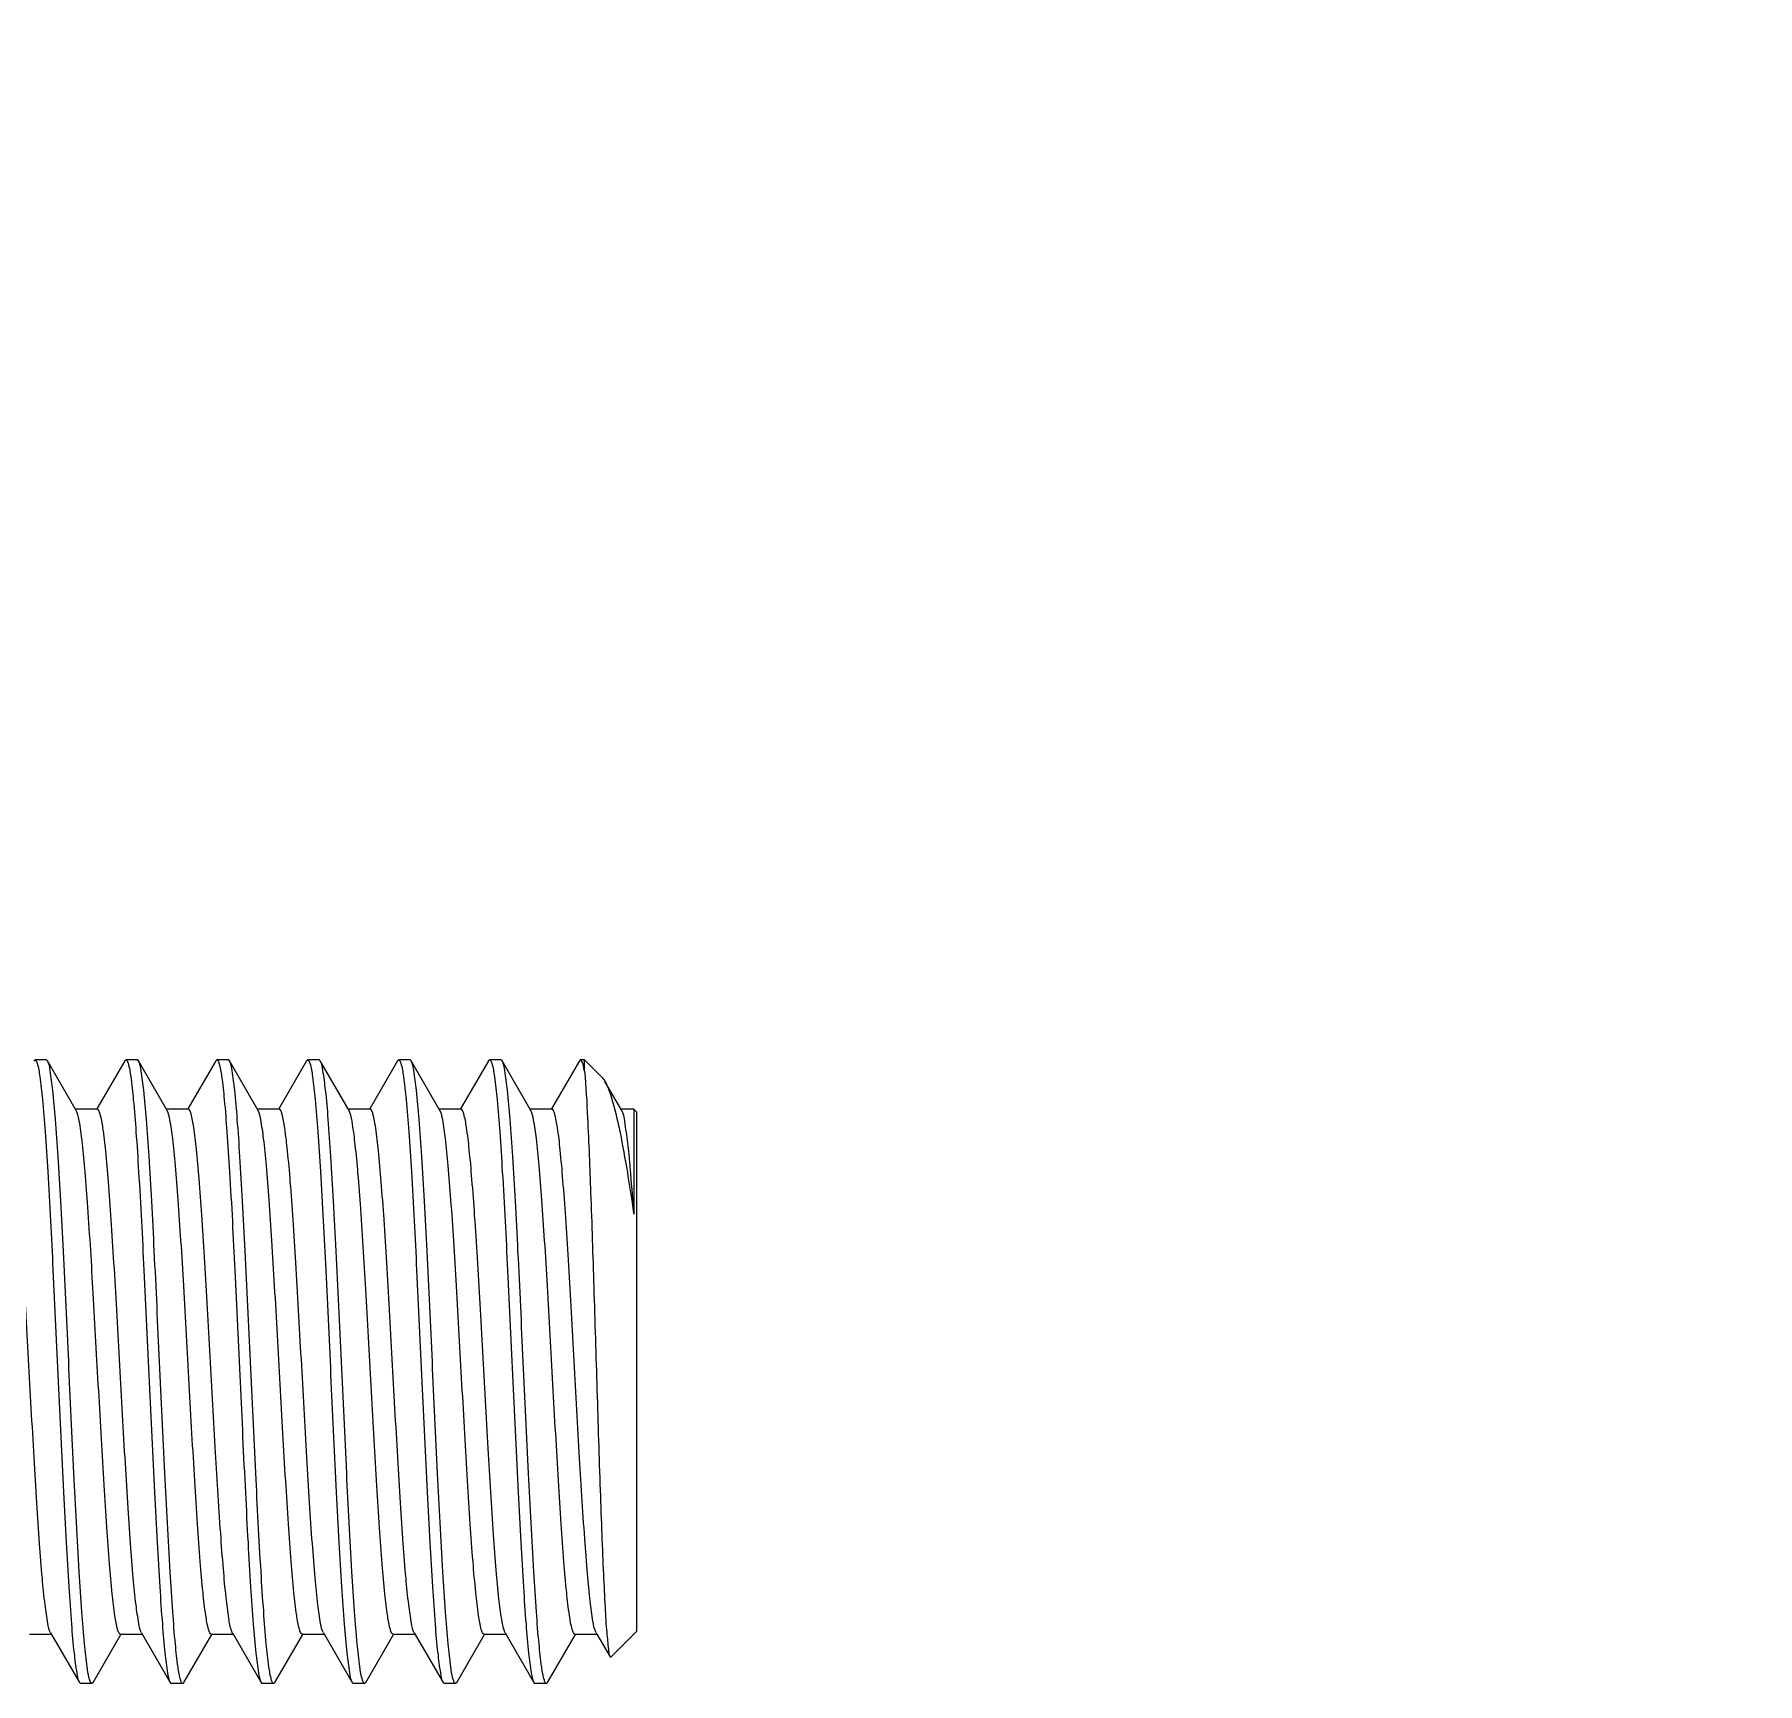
# Model space of a CAD drawing. Extents: x 1031190 to 1725648, y 733081 to 1571294.
# Drawn here: x 1155299.1 to 1155684.3, y 1246655.1 to 1247023.7 of the extents above; entities that cross this region are included whole.
import ezdxf

# ---------------------------------------------------------------- set-up
doc = ezdxf.new("R2010")
doc.units = 0
doc.header["$LTSCALE"] = 1000
doc.header["$MEASUREMENT"] = 0
doc.styles.get("Standard").update_dxf_attribs({"font": 'gbenor.shx', "bigfont": 'gbcbig.shx'})
doc.dimstyles.get("Standard").update_dxf_attribs({"dimtxt": 0.18, "dimasz": 0.18, "dimexe": 0.18, "dimexo": 0.0625, "dimgap": 0.09, "dimtad": 0, "dimtih": 1, "dimtoh": 1, "dimdec": 4, "dimzin": 0, "dimdsep": 46, "dimtxsty": 'Standard', "dimcen": 0.09, "dimadec": 0, "dimazin": 0, "dimtfac": 1, "dimtdec": 4, "dimtofl": 0, "dimtmove": 0, "dimatfit": 3, "dimfxl": 0, "dimtolj": 1, "dimtzin": 0, "dimarcsym": 0})

msp = doc.modelspace()

# ---------------------------------------------------------------- linework, layer by layer
at = {"linetype": 'Continuous'}
for p, q in [((1155298.95, 1246794.26), (1155299.21, 1246794.48)), ((1155301.75, 1246794.48), (1155299.21, 1246794.48)), ((1155301.75, 1246794.48), (1155299.21, 1246794.48)), ((1155299.21, 1246794.48), (1155299.24, 1246794.48)), ((1155302.01, 1246794.26), (1155301.75, 1246794.48)), ((1155308.43, 1246783.18), (1155302.01, 1246794.26)), ((1155319.27, 1246794.26), (1155313.05, 1246783.52)), ((1155319.27, 1246794.26), (1155319.53, 1246794.48)), ((1155322.07, 1246794.48), (1155319.53, 1246794.48)), ((1155322.07, 1246794.48), (1155319.53, 1246794.48)), ((1155319.53, 1246794.48), (1155319.57, 1246794.48)), ((1155322.33, 1246794.26), (1155322.07, 1246794.48)), ((1155328.75, 1246783.18), (1155322.33, 1246794.26)), ((1155339.6, 1246794.26), (1155333.37, 1246783.52)), ((1155339.6, 1246794.26), (1155339.86, 1246794.48)), ((1155342.4, 1246794.48), (1155339.86, 1246794.48)), ((1155342.4, 1246794.48), (1155339.86, 1246794.48)), ((1155339.86, 1246794.48), (1155339.9, 1246794.48)), ((1155342.66, 1246794.26), (1155342.4, 1246794.48)), ((1155349.08, 1246783.18), (1155342.66, 1246794.26)), ((1155359.93, 1246794.26), (1155353.7, 1246783.52)), ((1155359.93, 1246794.26), (1155360.19, 1246794.48)), ((1155362.73, 1246794.48), (1155360.19, 1246794.48)), ((1155362.73, 1246794.48), (1155360.19, 1246794.48)), ((1155360.19, 1246794.48), (1155360.23, 1246794.48)), ((1155362.99, 1246794.26), (1155362.73, 1246794.48)), ((1155369.41, 1246783.18), (1155362.99, 1246794.26)), ((1155380.26, 1246794.26), (1155374.03, 1246783.52)), ((1155380.26, 1246794.26), (1155380.52, 1246794.48)), ((1155383.06, 1246794.48), (1155380.52, 1246794.48)), ((1155383.06, 1246794.48), (1155380.52, 1246794.48)), ((1155380.52, 1246794.48), (1155380.56, 1246794.48)), ((1155383.32, 1246794.26), (1155383.06, 1246794.48)), ((1155389.74, 1246783.18), (1155383.32, 1246794.26)), ((1155400.59, 1246794.26), (1155394.36, 1246783.52)), ((1155400.59, 1246794.26), (1155400.85, 1246794.48)), ((1155403.39, 1246794.48), (1155400.85, 1246794.48)), ((1155403.39, 1246794.48), (1155400.85, 1246794.48)), ((1155400.85, 1246794.48), (1155400.88, 1246794.48)), ((1155403.65, 1246794.26), (1155403.39, 1246794.48)), ((1155410.07, 1246783.18), (1155403.65, 1246794.26)), ((1155420.91, 1246794.26), (1155414.69, 1246783.52)), ((1155421.17, 1246794.48), (1155420.91, 1246794.26)), ((1155422.05, 1246794.48), (1155421.17, 1246794.48)), ((1155425.99, 1246790.55), (1155422.05, 1246794.48)), ((1155422.05, 1246791.94), (1155422.05, 1246794.48)), ((1155430.39, 1246783.18), (1155426.64, 1246789.65)), ((1155313.16, 1246783.45), (1155308.27, 1246783.45)), ((1155308.58, 1246782.85), (1155308.43, 1246783.18)), ((1155333.49, 1246783.45), (1155328.6, 1246783.45)), ((1155353.82, 1246783.45), (1155348.93, 1246783.45)), ((1155374.15, 1246783.45), (1155369.26, 1246783.45)), ((1155369.6, 1246782.76), (1155369.41, 1246783.18)), ((1155394.47, 1246783.45), (1155389.58, 1246783.45)), ((1155414.8, 1246783.45), (1155409.91, 1246783.45)), ((1155433.09, 1246783.45), (1155430.24, 1246783.45)), ((1155433.67, 1246782.87), (1155433.09, 1246783.45)), ((1155433.09, 1246783.45), (1155433.09, 1246759.99)), ((1155433.67, 1246782.87), (1155433.67, 1246666.71)), ((1155297.95, 1246666.13), (1155302.84, 1246666.13)), ((1155302.69, 1246666.39), (1155309.11, 1246655.32)), ((1155312.17, 1246655.32), (1155318.4, 1246666.06)), ((1155318.28, 1246666.13), (1155323.17, 1246666.13)), ((1155323.02, 1246666.39), (1155329.44, 1246655.32)), ((1155332.5, 1246655.32), (1155338.72, 1246666.06)), ((1155338.61, 1246666.13), (1155343.5, 1246666.13)), ((1155343.35, 1246666.39), (1155349.77, 1246655.32)), ((1155352.83, 1246655.32), (1155359.05, 1246666.06)), ((1155358.94, 1246666.13), (1155363.83, 1246666.13)), ((1155363.67, 1246666.39), (1155370.09, 1246655.32)), ((1155373.15, 1246655.32), (1155379.38, 1246666.06)), ((1155379.27, 1246666.13), (1155384.16, 1246666.13)), ((1155384, 1246666.39), (1155390.42, 1246655.32)), ((1155393.48, 1246655.32), (1155399.71, 1246666.06)), ((1155399.59, 1246666.13), (1155404.48, 1246666.13)), ((1155404.33, 1246666.39), (1155404.15, 1246666.81)), ((1155404.33, 1246666.39), (1155410.75, 1246655.32)), ((1155413.81, 1246655.32), (1155420.04, 1246666.06)), ((1155419.92, 1246666.13), (1155424.81, 1246666.13)), ((1155424.66, 1246666.39), (1155424.56, 1246666.6)), ((1155424.66, 1246666.39), (1155424.81, 1246666.13)), ((1155424.81, 1246666.13), (1155427.76, 1246661.04)), ((1155433.67, 1246666.71), (1155427.94, 1246660.98)), ((1155427.76, 1246661.04), (1155427.94, 1246660.98)), ((1155309.11, 1246655.32), (1155309.37, 1246655.09)), ((1155311.91, 1246655.09), (1155309.37, 1246655.09)), ((1155311.91, 1246655.09), (1155309.37, 1246655.09)), ((1155311.91, 1246655.09), (1155311.87, 1246655.1)), ((1155312.17, 1246655.32), (1155311.91, 1246655.09)), ((1155329.44, 1246655.32), (1155329.7, 1246655.09)), ((1155332.24, 1246655.09), (1155329.7, 1246655.09)), ((1155332.24, 1246655.09), (1155329.7, 1246655.09)), ((1155332.24, 1246655.09), (1155332.2, 1246655.1)), ((1155332.5, 1246655.32), (1155332.24, 1246655.09)), ((1155349.77, 1246655.32), (1155350.03, 1246655.09)), ((1155352.57, 1246655.09), (1155350.03, 1246655.09)), ((1155352.57, 1246655.09), (1155350.03, 1246655.09)), ((1155352.57, 1246655.09), (1155352.53, 1246655.1)), ((1155352.83, 1246655.32), (1155352.57, 1246655.09)), ((1155370.09, 1246655.32), (1155370.35, 1246655.09)), ((1155372.89, 1246655.09), (1155370.35, 1246655.09)), ((1155372.89, 1246655.09), (1155370.35, 1246655.09)), ((1155372.89, 1246655.09), (1155372.86, 1246655.1)), ((1155373.15, 1246655.32), (1155372.89, 1246655.09)), ((1155390.42, 1246655.32), (1155390.68, 1246655.09)), ((1155393.22, 1246655.09), (1155390.68, 1246655.09)), ((1155393.22, 1246655.09), (1155390.68, 1246655.09)), ((1155393.22, 1246655.09), (1155393.18, 1246655.1)), ((1155393.48, 1246655.32), (1155393.22, 1246655.09)), ((1155410.75, 1246655.32), (1155411.01, 1246655.09)), ((1155413.55, 1246655.09), (1155411.01, 1246655.09)), ((1155413.55, 1246655.09), (1155411.01, 1246655.09)), ((1155413.55, 1246655.09), (1155413.51, 1246655.1)), ((1155413.81, 1246655.32), (1155413.55, 1246655.09))]:
    msp.add_line(p, q, dxfattribs=at)
for points, knots in [([(1155299.24, 1246794.48), (1155299.28, 1246794.47), (1155299.52, 1246794.29), (1155299.6, 1246793.99), (1155299.67, 1246793.76)], [0, 0, 0, 0, 0.14739, 1, 1, 1, 1]), ([(1155299.67, 1246793.76), (1155299.98, 1246792.81), (1155300.38, 1246790.09), (1155300.95, 1246785.01), (1155301.5, 1246777.91), (1155302.32, 1246765.22), (1155303.28, 1246746.57), (1155304.39, 1246722.67), (1155305.33, 1246702.37), (1155306.13, 1246687.08), (1155306.7, 1246677.24), (1155307.28, 1246668.99), (1155307.8, 1246662.54), (1155308.41, 1246658.24), (1155308.74, 1246655.96), (1155309.11, 1246655.32)], [0, 0, 0, 0, 0.021699, 0.058987, 0.110742, 0.175283, 0.333897, 0.514056, 0.692114, 0.772961, 0.844719, 0.905022, 0.951896, 0.98384, 1, 1, 1, 1]), ([(1155311.44, 1246655.83), (1155311.13, 1246656.79), (1155310.73, 1246659.52), (1155310.16, 1246664.62), (1155309.61, 1246671.73), (1155308.79, 1246684.43), (1155307.84, 1246703.08), (1155306.73, 1246726.96), (1155305.78, 1246747.25), (1155304.99, 1246762.52), (1155304.42, 1246772.36), (1155303.83, 1246780.6), (1155303.32, 1246787.04), (1155302.7, 1246791.34), (1155302.38, 1246793.61), (1155302.01, 1246794.26)], [0, 0, 0, 0, 0.021836, 0.059237, 0.111077, 0.175677, 0.334321, 0.514424, 0.692372, 0.773156, 0.844853, 0.905103, 0.951936, 0.983852, 1, 1, 1, 1]), ([(1155319.57, 1246794.48), (1155319.61, 1246794.47), (1155319.86, 1246794.28), (1155319.93, 1246793.98), (1155320.01, 1246793.74)], [0, 0, 0, 0, 0.146196, 1, 1, 1, 1]), ([(1155320.01, 1246793.74), (1155320.31, 1246792.78), (1155320.71, 1246790.04), (1155321.28, 1246784.94), (1155321.83, 1246777.83), (1155322.66, 1246765.13), (1155323.61, 1246746.48), (1155324.72, 1246722.6), (1155325.66, 1246702.31), (1155326.46, 1246687.04), (1155327.03, 1246677.21), (1155327.61, 1246668.97), (1155328.13, 1246662.53), (1155328.74, 1246658.24), (1155329.06, 1246655.96), (1155329.44, 1246655.32)], [0, 0, 0, 0, 0.021874, 0.059306, 0.111169, 0.175785, 0.334437, 0.514518, 0.69244, 0.773206, 0.844885, 0.905122, 0.951944, 0.983855, 1, 1, 1, 1]), ([(1155331.77, 1246655.82), (1155331.46, 1246656.77), (1155331.06, 1246659.49), (1155330.49, 1246664.58), (1155329.94, 1246671.68), (1155329.12, 1246684.38), (1155328.17, 1246703.02), (1155327.06, 1246726.92), (1155326.11, 1246747.22), (1155325.32, 1246762.5), (1155324.75, 1246772.34), (1155324.16, 1246780.59), (1155323.65, 1246787.04), (1155323.03, 1246791.34), (1155322.71, 1246793.61), (1155322.33, 1246794.26)], [0, 0, 0, 0, 0.021728, 0.059039, 0.110811, 0.175364, 0.333989, 0.514137, 0.692171, 0.773007, 0.844751, 0.905041, 0.951904, 0.983842, 1, 1, 1, 1]), ([(1155339.9, 1246794.48), (1155339.94, 1246794.47), (1155340.18, 1246794.28), (1155340.26, 1246793.98), (1155340.33, 1246793.74)], [0, 0, 0, 0, 0.146015, 1, 1, 1, 1]), ([(1155340.33, 1246793.74), (1155340.64, 1246792.77), (1155341.04, 1246790.04), (1155341.61, 1246784.93), (1155342.16, 1246777.82), (1155342.99, 1246765.12), (1155343.94, 1246746.47), (1155345.04, 1246722.59), (1155345.99, 1246702.3), (1155346.79, 1246687.04), (1155347.35, 1246677.21), (1155347.94, 1246668.97), (1155348.45, 1246662.53), (1155349.07, 1246658.24), (1155349.39, 1246655.96), (1155349.77, 1246655.32)], [0, 0, 0, 0, 0.021902, 0.059353, 0.11123, 0.175855, 0.334516, 0.514581, 0.692484, 0.773243, 0.844911, 0.905136, 0.951951, 0.983857, 1, 1, 1, 1]), ([(1155352.09, 1246655.84), (1155351.79, 1246656.8), (1155351.39, 1246659.54), (1155350.82, 1246664.64), (1155350.27, 1246671.75), (1155349.44, 1246684.45), (1155348.49, 1246703.1), (1155347.38, 1246726.98), (1155346.44, 1246747.27), (1155345.64, 1246762.54), (1155345.07, 1246772.37), (1155344.49, 1246780.61), (1155343.97, 1246787.04), (1155343.36, 1246791.34), (1155343.04, 1246793.61), (1155342.66, 1246794.26)], [0, 0, 0, 0, 0.021885, 0.059324, 0.11119, 0.175807, 0.334466, 0.514541, 0.692458, 0.773225, 0.8449, 0.90513, 0.951948, 0.983856, 1, 1, 1, 1]), ([(1155360.23, 1246794.48), (1155360.27, 1246794.47), (1155360.51, 1246794.29), (1155360.58, 1246793.99), (1155360.66, 1246793.75)], [0, 0, 0, 0, 0.146759, 1, 1, 1, 1]), ([(1155360.66, 1246793.75), (1155360.97, 1246792.79), (1155361.37, 1246790.07), (1155361.94, 1246784.97), (1155362.49, 1246777.87), (1155363.31, 1246765.17), (1155364.26, 1246746.52), (1155365.37, 1246722.63), (1155366.31, 1246702.34), (1155367.11, 1246687.06), (1155367.68, 1246677.22), (1155368.27, 1246668.98), (1155368.78, 1246662.54), (1155369.4, 1246658.24), (1155369.72, 1246655.96), (1155370.09, 1246655.32)], [0, 0, 0, 0, 0.021792, 0.059156, 0.110966, 0.175545, 0.334187, 0.514308, 0.692293, 0.7731, 0.844815, 0.905079, 0.951923, 0.983848, 1, 1, 1, 1]), ([(1155372.42, 1246655.84), (1155372.11, 1246656.8), (1155371.71, 1246659.53), (1155371.14, 1246664.64), (1155370.59, 1246671.75), (1155369.77, 1246684.45), (1155368.82, 1246703.1), (1155367.71, 1246726.98), (1155366.77, 1246747.27), (1155365.97, 1246762.53), (1155365.4, 1246772.36), (1155364.82, 1246780.61), (1155364.3, 1246787.04), (1155363.69, 1246791.34), (1155363.36, 1246793.61), (1155362.99, 1246794.26)], [0, 0, 0, 0, 0.021878, 0.059312, 0.111177, 0.175794, 0.334448, 0.514526, 0.692445, 0.773211, 0.844888, 0.905123, 0.951945, 0.983855, 1, 1, 1, 1]), ([(1155380.56, 1246794.48), (1155380.6, 1246794.47), (1155380.84, 1246794.29), (1155380.91, 1246793.99), (1155380.99, 1246793.75)], [0, 0, 0, 0, 0.146768, 1, 1, 1, 1]), ([(1155380.99, 1246793.75), (1155381.3, 1246792.79), (1155381.69, 1246790.07), (1155382.26, 1246784.97), (1155382.81, 1246777.87), (1155383.64, 1246765.17), (1155384.59, 1246746.52), (1155385.7, 1246722.63), (1155386.64, 1246702.34), (1155387.44, 1246687.06), (1155388.01, 1246677.23), (1155388.59, 1246668.98), (1155389.11, 1246662.54), (1155389.72, 1246658.24), (1155390.05, 1246655.96), (1155390.42, 1246655.32)], [0, 0, 0, 0, 0.021791, 0.059155, 0.110967, 0.175548, 0.334182, 0.514304, 0.692288, 0.773093, 0.844809, 0.905077, 0.951923, 0.983848, 1, 1, 1, 1]), ([(1155392.75, 1246655.82), (1155392.45, 1246656.78), (1155392.05, 1246659.5), (1155391.48, 1246664.6), (1155390.93, 1246671.7), (1155390.1, 1246684.4), (1155389.15, 1246703.04), (1155388.04, 1246726.93), (1155387.1, 1246747.23), (1155386.3, 1246762.51), (1155385.73, 1246772.35), (1155385.15, 1246780.6), (1155384.63, 1246787.04), (1155384.01, 1246791.34), (1155383.69, 1246793.61), (1155383.32, 1246794.26)], [0, 0, 0, 0, 0.021768, 0.059112, 0.11091, 0.17548, 0.33411, 0.514241, 0.692243, 0.773059, 0.844786, 0.905063, 0.951916, 0.983846, 1, 1, 1, 1]), ([(1155400.88, 1246794.48), (1155400.93, 1246794.47), (1155401.17, 1246794.28), (1155401.24, 1246793.98), (1155401.32, 1246793.74)], [0, 0, 0, 0, 0.146155, 1, 1, 1, 1]), ([(1155401.32, 1246793.74), (1155401.63, 1246792.78), (1155402.03, 1246790.04), (1155402.6, 1246784.94), (1155403.15, 1246777.83), (1155403.97, 1246765.13), (1155404.92, 1246746.48), (1155406.03, 1246722.6), (1155406.97, 1246702.31), (1155407.77, 1246687.04), (1155408.34, 1246677.21), (1155408.92, 1246668.97), (1155409.44, 1246662.53), (1155410.05, 1246658.24), (1155410.38, 1246655.96), (1155410.75, 1246655.32)], [0, 0, 0, 0, 0.02188, 0.059316, 0.111182, 0.1758, 0.334454, 0.51453, 0.692448, 0.773213, 0.844889, 0.905123, 0.951945, 0.983855, 1, 1, 1, 1]), ([(1155413.08, 1246655.82), (1155412.77, 1246656.78), (1155412.37, 1246659.5), (1155411.8, 1246664.6), (1155411.25, 1246671.69), (1155410.43, 1246684.39), (1155409.48, 1246703.04), (1155408.37, 1246726.93), (1155407.43, 1246747.23), (1155406.63, 1246762.51), (1155406.06, 1246772.35), (1155405.47, 1246780.6), (1155404.96, 1246787.04), (1155404.34, 1246791.34), (1155404.02, 1246793.61), (1155403.65, 1246794.26)], [0, 0, 0, 0, 0.021766, 0.059108, 0.110903, 0.175472, 0.334108, 0.51424, 0.692244, 0.773062, 0.844789, 0.905064, 0.951915, 0.983846, 1, 1, 1, 1]), ([(1155421.42, 1246794.28), (1155421.39, 1246794.34), (1155421.33, 1246794.43), (1155421.22, 1246794.48), (1155421.17, 1246794.48)], [0, 0, 0, 0, 0.595459, 1, 1, 1, 1]), ([(1155422.05, 1246791.94), (1155422, 1246792.22), (1155421.84, 1246793), (1155421.7, 1246793.83), (1155421.42, 1246794.28)], [0, 0, 0, 0, 0.346578, 1, 1, 1, 1]), ([(1155422.05, 1246791.94), (1155422.4, 1246788.47), (1155422.86, 1246779.42), (1155423.51, 1246763.34), (1155424.16, 1246743.05), (1155424.83, 1246720.88), (1155425.41, 1246702.41), (1155425.9, 1246688.69), (1155426.25, 1246679.95), (1155426.62, 1246672.69), (1155426.91, 1246667.07), (1155427.36, 1246663.45), (1155427.47, 1246661.54), (1155427.76, 1246661.05)], [0, 0, 0, 0, 0.079873, 0.207357, 0.368394, 0.544526, 0.714953, 0.791458, 0.858883, 0.915067, 0.958179, 0.986787, 1, 1, 1, 1]), ([(1155426.64, 1246789.65), (1155427.35, 1246788.43), (1155428.49, 1246784.95), (1155430, 1246778.58), (1155431.56, 1246769.97), (1155432.56, 1246763.53), (1155433.09, 1246759.99)], [0, 0, 0, 0, 0.139011, 0.356589, 0.647179, 1, 1, 1, 1]), ([(1155302.69, 1246666.39), (1155302.32, 1246667.03), (1155301.95, 1246669.19), (1155301.33, 1246673.25), (1155300.78, 1246679.24), (1155300.17, 1246686.83), (1155299.58, 1246695.81), (1155298.75, 1246709.55), (1155297.97, 1246723.93), (1155297.16, 1246738.45), (1155296.56, 1246748.86), (1155295.95, 1246758.41), (1155295.36, 1246766.73), (1155294.76, 1246773.57), (1155294.21, 1246778.58), (1155293.67, 1246781.69), (1155293.27, 1246783.03), (1155292.97, 1246783.45), (1155292.83, 1246783.45)], [0, 0, 0, 0, 0.018679, 0.054277, 0.105763, 0.171348, 0.248694, 0.335027, 0.52201, 0.615925, 0.7056, 0.787807, 0.859593, 0.918386, 0.96211, 0.989308, 0.996544, 1, 1, 1, 1]), ([(1155318.28, 1246666.13), (1155318.15, 1246666.13), (1155317.86, 1246666.53), (1155317.46, 1246667.84), (1155316.93, 1246670.85), (1155316.38, 1246675.72), (1155315.8, 1246682.35), (1155315.21, 1246690.45), (1155314.62, 1246699.76), (1155314.02, 1246709.95), (1155313.23, 1246724.23), (1155312.28, 1246741.5), (1155311.31, 1246757.8), (1155310.46, 1246768.94), (1155309.89, 1246775.18), (1155309.31, 1246779.64), (1155308.9, 1246782.03), (1155308.58, 1246782.85)], [0, 0, 0, 0, 0.003387, 0.010439, 0.0369, 0.079457, 0.136743, 0.2068, 0.287199, 0.375139, 0.467553, 0.652855, 0.817457, 0.884687, 0.938635, 0.97747, 1, 1, 1, 1]), ([(1155323.02, 1246666.39), (1155322.65, 1246667.03), (1155322.28, 1246669.19), (1155321.66, 1246673.25), (1155321.11, 1246679.24), (1155320.5, 1246686.83), (1155319.91, 1246695.81), (1155319.08, 1246709.55), (1155318.29, 1246723.93), (1155317.49, 1246738.45), (1155316.88, 1246748.86), (1155316.28, 1246758.41), (1155315.69, 1246766.73), (1155315.09, 1246773.57), (1155314.54, 1246778.58), (1155313.99, 1246781.69), (1155313.59, 1246783.03), (1155313.3, 1246783.45), (1155313.16, 1246783.45)], [0, 0, 0, 0, 0.01868, 0.054279, 0.105765, 0.17135, 0.248697, 0.335029, 0.522011, 0.615926, 0.705601, 0.787809, 0.859595, 0.918388, 0.962111, 0.989308, 0.996545, 1, 1, 1, 1]), ([(1155338.61, 1246666.13), (1155338.47, 1246666.13), (1155338.18, 1246666.54), (1155337.78, 1246667.89), (1155337.24, 1246671), (1155336.68, 1246676.01), (1155336.08, 1246682.85), (1155335.49, 1246691.17), (1155334.89, 1246700.71), (1155334.28, 1246711.12), (1155333.48, 1246725.64), (1155332.69, 1246740.03), (1155331.87, 1246753.77), (1155331.27, 1246762.74), (1155330.66, 1246770.34), (1155330.11, 1246776.33), (1155329.49, 1246780.39), (1155329.12, 1246782.55), (1155328.75, 1246783.18)], [0, 0, 0, 0, 0.003455, 0.010692, 0.037889, 0.081612, 0.140406, 0.212191, 0.294399, 0.384075, 0.477989, 0.664972, 0.751304, 0.82865, 0.894235, 0.945722, 0.981321, 1, 1, 1, 1]), ([(1155343.13, 1246666.9), (1155342.82, 1246667.79), (1155342.41, 1246670.28), (1155341.83, 1246674.89), (1155341.26, 1246681.24), (1155340.42, 1246692.45), (1155339.45, 1246708.72), (1155338.51, 1246725.94), (1155337.72, 1246740.12), (1155337.13, 1246750.2), (1155336.54, 1246759.42), (1155335.96, 1246767.42), (1155335.38, 1246773.98), (1155334.83, 1246778.79), (1155334.3, 1246781.76), (1155333.91, 1246783.05), (1155333.62, 1246783.45), (1155333.49, 1246783.45)], [0, 0, 0, 0, 0.024104, 0.064245, 0.119183, 0.187069, 0.352029, 0.536643, 0.62845, 0.715691, 0.795361, 0.864724, 0.921406, 0.963495, 0.989662, 0.996639, 1, 1, 1, 1]), ([(1155358.94, 1246666.13), (1155358.8, 1246666.13), (1155358.51, 1246666.54), (1155358.1, 1246667.89), (1155357.56, 1246671), (1155357.01, 1246676.01), (1155356.41, 1246682.85), (1155355.82, 1246691.17), (1155355.22, 1246700.71), (1155354.61, 1246711.12), (1155353.81, 1246725.64), (1155353.02, 1246740.03), (1155352.19, 1246753.77), (1155351.6, 1246762.74), (1155350.99, 1246770.34), (1155350.44, 1246776.33), (1155349.82, 1246780.39), (1155349.45, 1246782.55), (1155349.08, 1246783.18)], [0, 0, 0, 0, 0.003456, 0.010693, 0.037891, 0.081614, 0.140408, 0.212193, 0.2944, 0.384075, 0.47799, 0.664974, 0.751306, 0.828653, 0.894237, 0.945723, 0.981321, 1, 1, 1, 1]), ([(1155363.67, 1246666.39), (1155363.31, 1246667.03), (1155362.94, 1246669.19), (1155362.32, 1246673.25), (1155361.76, 1246679.24), (1155361.16, 1246686.83), (1155360.56, 1246695.81), (1155359.73, 1246709.55), (1155358.95, 1246723.93), (1155358.14, 1246738.45), (1155357.54, 1246748.86), (1155356.94, 1246758.41), (1155356.34, 1246766.73), (1155355.75, 1246773.57), (1155355.19, 1246778.58), (1155354.65, 1246781.69), (1155354.25, 1246783.03), (1155353.95, 1246783.45), (1155353.82, 1246783.45)], [0, 0, 0, 0, 0.018679, 0.054277, 0.105763, 0.171347, 0.248694, 0.335027, 0.52201, 0.615925, 0.7056, 0.787807, 0.859592, 0.918386, 0.962109, 0.989307, 0.996544, 1, 1, 1, 1]), ([(1155379.27, 1246666.13), (1155379.13, 1246666.13), (1155378.84, 1246666.53), (1155378.45, 1246667.82), (1155377.92, 1246670.82), (1155377.37, 1246675.65), (1155376.79, 1246682.25), (1155376.2, 1246690.3), (1155375.61, 1246699.56), (1155375.02, 1246709.69), (1155374.23, 1246723.92), (1155373.29, 1246741.16), (1155372.31, 1246757.44), (1155371.47, 1246768.62), (1155370.9, 1246774.92), (1155370.32, 1246779.46), (1155369.91, 1246781.9), (1155369.6, 1246782.76)], [0, 0, 0, 0, 0.003373, 0.010385, 0.036689, 0.078996, 0.13596, 0.205646, 0.285655, 0.373222, 0.465313, 0.650248, 0.815042, 0.882623, 0.937099, 0.976631, 1, 1, 1, 1]), ([(1155384, 1246666.39), (1155383.63, 1246667.03), (1155383.26, 1246669.19), (1155382.64, 1246673.25), (1155382.09, 1246679.24), (1155381.49, 1246686.83), (1155380.89, 1246695.81), (1155380.06, 1246709.55), (1155379.28, 1246723.93), (1155378.47, 1246738.45), (1155377.87, 1246748.86), (1155377.27, 1246758.41), (1155376.67, 1246766.73), (1155376.07, 1246773.57), (1155375.52, 1246778.58), (1155374.98, 1246781.69), (1155374.58, 1246783.03), (1155374.28, 1246783.45), (1155374.15, 1246783.45)], [0, 0, 0, 0, 0.01868, 0.054279, 0.105765, 0.17135, 0.248697, 0.335029, 0.522011, 0.615925, 0.705601, 0.787809, 0.859595, 0.918388, 0.962111, 0.989308, 0.996545, 1, 1, 1, 1]), ([(1155399.59, 1246666.13), (1155399.46, 1246666.13), (1155399.16, 1246666.54), (1155398.76, 1246667.89), (1155398.22, 1246671), (1155397.67, 1246676.01), (1155397.07, 1246682.85), (1155396.47, 1246691.17), (1155395.87, 1246700.71), (1155395.27, 1246711.12), (1155394.46, 1246725.64), (1155393.68, 1246740.03), (1155392.85, 1246753.77), (1155392.25, 1246762.74), (1155391.65, 1246770.34), (1155391.1, 1246776.33), (1155390.47, 1246780.39), (1155390.11, 1246782.55), (1155389.74, 1246783.18)], [0, 0, 0, 0, 0.003455, 0.010692, 0.037889, 0.081612, 0.140405, 0.212191, 0.294399, 0.384075, 0.477989, 0.664971, 0.751303, 0.82865, 0.894235, 0.945721, 0.98132, 1, 1, 1, 1]), ([(1155404.15, 1246666.81), (1155403.83, 1246667.66), (1155403.42, 1246670.1), (1155402.84, 1246674.63), (1155402.27, 1246680.92), (1155401.43, 1246692.09), (1155400.46, 1246708.38), (1155399.51, 1246725.62), (1155398.72, 1246739.86), (1155398.13, 1246750), (1155397.54, 1246759.26), (1155396.95, 1246767.32), (1155396.37, 1246773.92), (1155395.82, 1246778.76), (1155395.29, 1246781.75), (1155394.9, 1246783.05), (1155394.61, 1246783.45), (1155394.47, 1246783.45)], [0, 0, 0, 0, 0.023269, 0.062718, 0.117132, 0.184671, 0.349442, 0.534421, 0.62655, 0.714161, 0.794217, 0.863947, 0.920949, 0.963286, 0.989608, 0.996625, 1, 1, 1, 1]), ([(1155419.92, 1246666.13), (1155419.79, 1246666.13), (1155419.49, 1246666.54), (1155419.09, 1246667.89), (1155418.55, 1246671), (1155417.99, 1246676.01), (1155417.4, 1246682.85), (1155416.8, 1246691.17), (1155416.2, 1246700.71), (1155415.6, 1246711.12), (1155414.79, 1246725.64), (1155414.01, 1246740.03), (1155413.18, 1246753.77), (1155412.58, 1246762.74), (1155411.98, 1246770.34), (1155411.42, 1246776.33), (1155410.8, 1246780.39), (1155410.43, 1246782.55), (1155410.07, 1246783.18)], [0, 0, 0, 0, 0.003455, 0.010693, 0.037891, 0.081614, 0.140407, 0.212192, 0.2944, 0.384075, 0.47799, 0.664974, 0.751306, 0.828653, 0.894237, 0.945723, 0.981321, 1, 1, 1, 1]), ([(1155424.56, 1246666.6), (1155424.22, 1246667.36), (1155423.82, 1246669.66), (1155423.23, 1246673.99), (1155422.67, 1246680.15), (1155421.81, 1246691.24), (1155420.83, 1246707.54), (1155419.88, 1246724.86), (1155419.08, 1246739.23), (1155418.49, 1246749.49), (1155417.89, 1246758.88), (1155417.3, 1246767.05), (1155416.71, 1246773.76), (1155416.16, 1246778.68), (1155415.63, 1246781.72), (1155415.23, 1246783.04), (1155414.94, 1246783.45), (1155414.8, 1246783.45)], [0, 0, 0, 0, 0.021222, 0.058965, 0.112084, 0.178762, 0.343059, 0.528931, 0.621852, 0.710377, 0.791385, 0.862024, 0.919818, 0.962768, 0.989477, 0.996588, 1, 1, 1, 1]), ([(1155433.09, 1246759.99), (1155432.88, 1246762.97), (1155432.48, 1246768.28), (1155431.88, 1246775.25), (1155431.19, 1246779.96), (1155430.81, 1246782.46), (1155430.39, 1246783.18)], [0, 0, 0, 0, 0.382915, 0.68479, 0.89301, 1, 1, 1, 1]), ([(1155311.87, 1246655.1), (1155311.83, 1246655.11), (1155311.59, 1246655.29), (1155311.51, 1246655.59), (1155311.44, 1246655.83)], [0, 0, 0, 0, 0.146465, 1, 1, 1, 1]), ([(1155332.2, 1246655.1), (1155332.16, 1246655.11), (1155331.92, 1246655.29), (1155331.85, 1246655.58), (1155331.77, 1246655.82)], [0, 0, 0, 0, 0.147196, 1, 1, 1, 1]), ([(1155352.53, 1246655.1), (1155352.49, 1246655.11), (1155352.24, 1246655.29), (1155352.17, 1246655.6), (1155352.09, 1246655.84)], [0, 0, 0, 0, 0.146127, 1, 1, 1, 1]), ([(1155372.86, 1246655.1), (1155372.81, 1246655.11), (1155372.57, 1246655.29), (1155372.5, 1246655.6), (1155372.42, 1246655.84)], [0, 0, 0, 0, 0.146169, 1, 1, 1, 1]), ([(1155393.18, 1246655.1), (1155393.14, 1246655.11), (1155392.9, 1246655.29), (1155392.83, 1246655.59), (1155392.75, 1246655.82)], [0, 0, 0, 0, 0.146926, 1, 1, 1, 1]), ([(1155413.51, 1246655.1), (1155413.47, 1246655.11), (1155413.23, 1246655.29), (1155413.16, 1246655.59), (1155413.08, 1246655.82)], [0, 0, 0, 0, 0.146938, 1, 1, 1, 1])]:
    msp.add_open_spline(points, degree=3, knots=knots, dxfattribs=at)
for points in [[(1155425.99, 1246790.55), (1155426.25, 1246790.29), (1155426.46, 1246789.97), (1155426.64, 1246789.65)], [(1155343.35, 1246666.39), (1155343.25, 1246666.55), (1155343.19, 1246666.73), (1155343.13, 1246666.9)]]:
    msp.add_open_spline(points, degree=3, dxfattribs=at)

# ---------------------------------------------------------------- leaders
msp.add_leader([(1155472.09, 1247207.7), (1156212.03, 1246824.4)], dimstyle='Standard', override={"dimgap": 20, "dimtad": 0})

doc.saveas('drawing.dxf')
